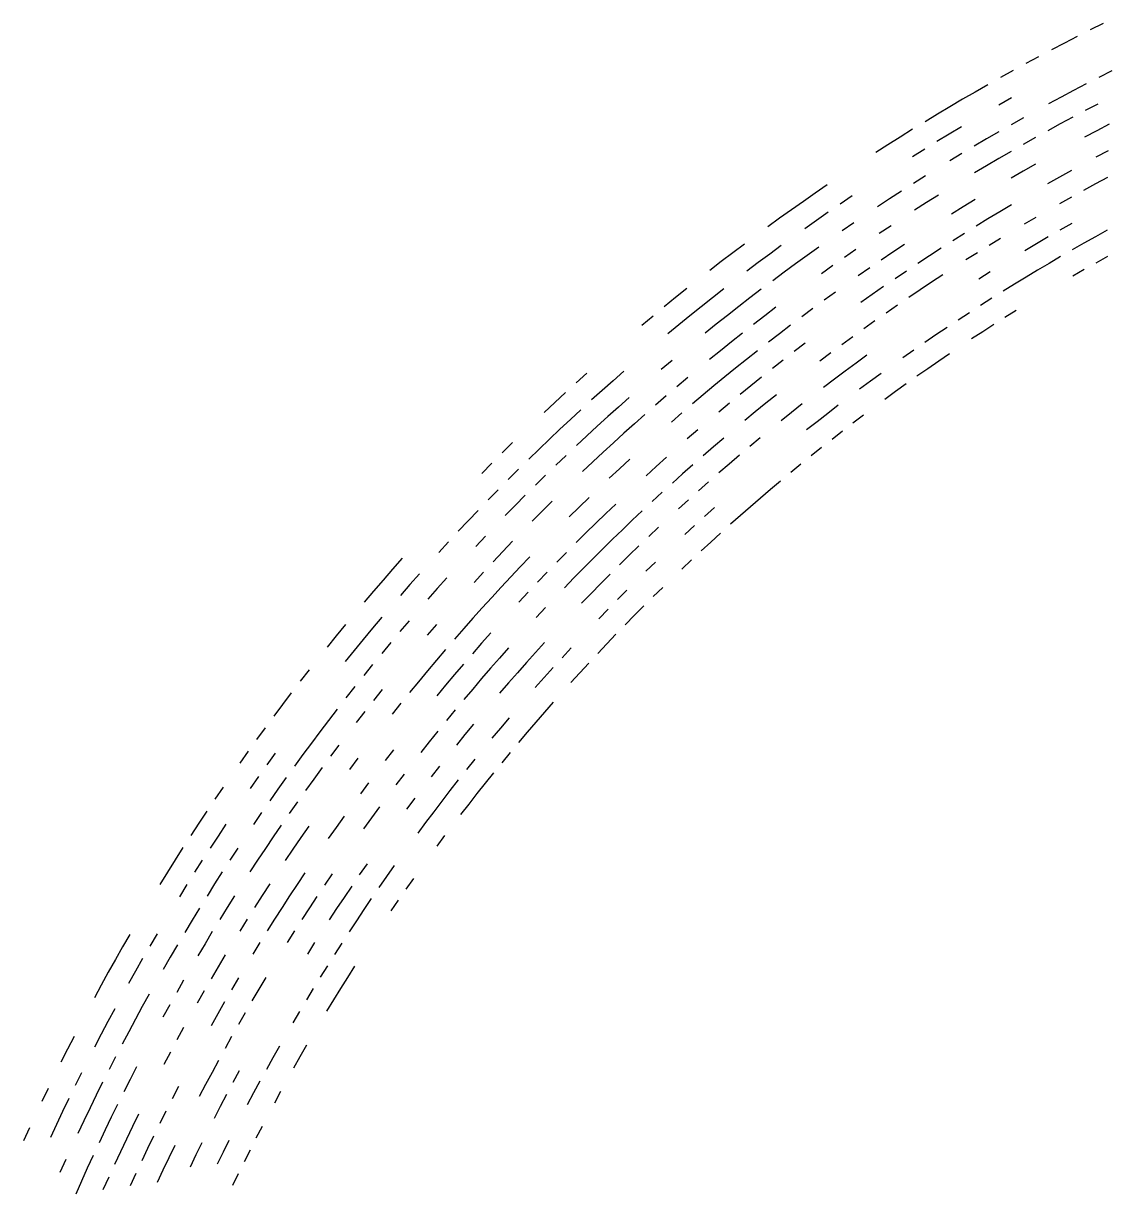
# Model space of a CAD drawing. Header units: metres. Extents: x -298 to 300, y -298 to 299.
# Drawn here: x -271.8 to -131.6, y 117.4 to 268.1 of the extents above; entities that cross this region are included whole.
import ezdxf

# ---------------------------------------------------------------- set-up
doc = ezdxf.new("R2010")
doc.units = ezdxf.units.M

msp = doc.modelspace()

# ---------------------------------------------------------------- linework, layer by layer
for p, q in [((-132.3886, 268.13672, -692.8203), (-134.06935, 267.29688, -692.8203)), ((-137.41481, 265.58557, -692.8203), (-139.07936, 264.71423, -692.8203)), ((-135.74477, 266.44653, -692.8203), (-137.41481, 265.58557, -692.8203)), ((-140.73842, 263.8324, -692.8203), (-142.39186, 262.94025, -692.8203)), ((-144.03969, 262.03772, -692.8203), (-145.68178, 261.12476, -692.8203)), ((-131.30748, 261.99048, -692.8203), (-132.94948, 261.1576, -692.8203)), ((-147.31807, 260.20166, -692.8203), (-148.9485, 259.2682, -692.8203)), ((-136.2176, 259.46106, -692.8203), (-137.84358, 258.5974, -692.8203)), ((-134.5862, 260.31445, -692.8203), (-136.2176, 259.46106, -692.8203)), ((-150.57304, 258.3246, -692.8203), (-152.1916, 257.37073, -692.8203)), ((-148.9485, 259.2682, -692.8203), (-150.57304, 258.3246, -692.8203)), ((-144.24275, 258.50293, -692.8203), (-145.8625, 257.58893, -692.8203)), ((-137.84358, 258.5974, -692.8203), (-139.46407, 257.7235, -692.8203)), ((-153.80412, 256.40674, -692.8203), (-155.41054, 255.43266, -692.8203)), ((-152.1916, 257.37073, -692.8203), (-153.80412, 256.40674, -692.8203)), ((-133.11519, 257.7082, -692.8203), (-134.73024, 256.864, -692.8203)), ((-142.6884, 255.94542, -692.8203), (-144.2921, 255.04124, -692.8203)), ((-137.94417, 255.14543, -692.8203), (-139.54298, 254.27104, -692.8203)), ((-136.33992, 256.00983, -692.8203), (-137.94417, 255.14543, -692.8203)), ((-131.64589, 255.10094, -692.8203), (-133.24458, 254.2661, -692.8203)), ((-158.60481, 253.45439, -692.8203), (-160.19252, 252.45024, -692.8203)), ((-157.01076, 254.4486, -692.8203), (-158.60481, 253.45439, -692.8203)), ((-152.28288, 253.83177, -692.8203), (-153.873, 252.86736, -692.8203)), ((-150.68666, 254.78612, -692.8203), (-152.28288, 253.83177, -692.8203)), ((-145.89003, 254.127, -692.8203), (-147.48222, 253.20274, -692.8203)), ((-141.13625, 253.38664, -692.8203), (-142.72389, 252.4923, -692.8203)), ((-133.24458, 254.2661, -692.8203), (-134.83797, 253.42125, -692.8203)), ((-160.19252, 252.45024, -692.8203), (-161.77388, 251.43614, -692.8203)), ((-155.45705, 251.89305, -692.8203), (-157.03493, 250.90874, -692.8203)), ((-147.48222, 253.20274, -692.8203), (-149.06856, 252.26854, -692.8203)), ((-150.64894, 251.32433, -692.8203), (-152.22334, 250.37022, -692.8203)), ((-145.8821, 250.67369, -692.8203), (-147.45256, 249.74956, -692.8203)), ((-144.30586, 251.58794, -692.8203), (-145.8821, 250.67369, -692.8203)), ((-131.76091, 251.6671, -692.8203), (-133.33803, 250.83159, -692.8203)), ((-147.45256, 249.74956, -692.8203), (-149.01717, 248.81554, -692.8203)), ((-142.72334, 249.04784, -692.8203), (-144.2837, 248.14354, -692.8203)), ((-141.15736, 249.94225, -692.8203), (-142.72334, 249.04784, -692.8203)), ((-136.47627, 249.13097, -692.8203), (-138.03728, 248.26598, -692.8203)), ((-168.0345, 247.28117, -692.8203), (-169.58315, 246.21794, -692.8203)), ((-155.35402, 248.4326, -692.8203), (-156.91014, 247.44902, -692.8203)), ((-138.03728, 248.26598, -692.8203), (-139.59282, 247.3911, -692.8203)), ((-133.39558, 247.40495, -692.8203), (-134.94585, 246.55931, -692.8203)), ((-131.84004, 248.24083, -692.8203), (-133.39558, 247.40495, -692.8203)), ((-169.58315, 246.21794, -692.8203), (-171.12508, 245.145, -692.8203)), ((-164.82954, 245.83995, -692.8203), (-166.3691, 244.79698, -692.8203)), ((-158.46004, 246.45573, -692.8203), (-160.00362, 245.45274, -692.8203)), ((-153.67525, 245.955, -692.8203), (-155.21584, 244.98204, -692.8203)), ((-171.12508, 245.145, -692.8203), (-172.66023, 244.06248, -692.8203)), ((-160.00362, 245.45274, -692.8203), (-161.54088, 244.44005, -692.8203)), ((-155.21584, 244.98204, -692.8203), (-156.75026, 243.9995, -692.8203)), ((-150.46712, 244.42912, -692.8203), (-151.99818, 243.47636, -692.8203)), ((-148.93007, 245.3723, -692.8203), (-150.46712, 244.42912, -692.8203)), ((-144.22594, 244.70836, -692.8203), (-145.75893, 243.79472, -692.8203)), ((-136.49074, 245.7039, -692.8203), (-138.03023, 244.83885, -692.8203)), ((-174.18849, 242.97032, -692.8203), (-175.70992, 241.86858, -692.8203)), ((-172.66023, 244.06248, -692.8203), (-174.18849, 242.97032, -692.8203)), ((-167.90205, 243.74437, -692.8203), (-169.42836, 242.68211, -692.8203)), ((-147.28615, 242.87157, -692.8203), (-148.80751, 241.93877, -692.8203)), ((-145.75893, 243.79472, -692.8203), (-147.28615, 242.87157, -692.8203)), ((-141.09267, 243.07982, -692.8203), (-142.6155, 242.18596, -692.8203)), ((-169.42836, 242.68211, -692.8203), (-170.94795, 241.61034, -692.8203)), ((-164.59608, 242.38591, -692.8203), (-166.11394, 241.34447, -692.8203)), ((-159.80037, 242.00548, -692.8203), (-161.316, 240.99413, -692.8203)), ((-136.46956, 242.28539, -692.8203), (-137.98756, 241.42058, -692.8203)), ((-131.89095, 241.41246, -692.8203), (-133.40358, 240.5764, -692.8203)), ((-150.32298, 240.99644, -692.8203), (-151.83247, 240.04466, -692.8203)), ((-145.64418, 240.36955, -692.8203), (-147.14986, 239.44719, -692.8203)), ((-139.50008, 240.54619, -692.8203), (-141.00703, 239.66234, -692.8203)), ((-134.9109, 239.73082, -692.8203), (-136.41286, 238.87584, -692.8203)), ((-133.40358, 240.5764, -692.8203), (-134.9109, 239.73082, -692.8203)), ((-180.23201, 238.50633, -692.8203), (-181.72514, 237.36674, -692.8203)), ((-178.7317, 239.63652, -692.8203), (-180.23201, 238.50633, -692.8203)), ((-175.46577, 238.33812, -692.8203), (-176.9579, 237.22856, -692.8203)), ((-173.96672, 239.43834, -692.8203), (-175.46577, 238.33812, -692.8203)), ((-169.1298, 239.23314, -692.8203), (-170.6277, 238.16331, -692.8203)), ((-164.3279, 238.9431, -692.8203), (-165.82408, 237.90343, -692.8203)), ((-159.56184, 238.56938, -692.8203), (-161.05586, 237.55968, -692.8203)), ((-158.06154, 239.56975, -692.8203), (-159.56184, 238.56938, -692.8203)), ((-153.33595, 239.08342, -692.8203), (-154.83333, 238.11278, -692.8203)), ((-148.64967, 238.51537, -692.8203), (-150.14363, 237.57408, -692.8203)), ((-141.00703, 239.66234, -692.8203), (-142.50838, 238.76909, -692.8203)), ((-181.72514, 237.36674, -692.8203), (-183.2111, 236.21782, -692.8203)), ((-176.9579, 237.22856, -692.8203), (-178.44298, 236.1096, -692.8203)), ((-172.11885, 237.08409, -692.8203), (-173.60316, 235.99559, -692.8203)), ((-170.6277, 238.16331, -692.8203), (-172.11885, 237.08409, -692.8203)), ((-167.31374, 236.85442, -692.8203), (-168.7967, 235.796, -692.8203)), ((-154.83333, 238.11278, -692.8203), (-156.32457, 237.13274, -692.8203)), ((-139.40047, 237.13762, -692.8203), (-140.886, 236.2545, -692.8203)), ((-137.90938, 238.0114, -692.8203), (-139.40047, 237.13762, -692.8203)), ((-131.86293, 238.01091, -692.8203), (-133.35414, 237.1751, -692.8203)), ((-173.60316, 235.99559, -692.8203), (-175.08058, 234.89775, -692.8203)), ((-162.54344, 236.54057, -692.8203), (-164.02461, 235.51219, -692.8203)), ((-157.80959, 236.14336, -692.8203), (-159.28838, 235.14464, -692.8203)), ((-153.11357, 235.66362, -692.8203), (-154.58946, 234.69444, -692.8203)), ((-146.97829, 236.033, -692.8203), (-148.45668, 235.10228, -692.8203)), ((-142.36592, 235.36205, -692.8203), (-143.84023, 234.46031, -692.8203)), ((-140.886, 236.2545, -692.8203), (-142.36592, 235.36205, -692.8203)), ((-134.8401, 236.32994, -692.8203), (-136.32066, 235.47545, -692.8203)), ((-186.16115, 233.89207, -692.8203), (-187.62514, 232.71538, -692.8203)), ((-181.39189, 233.84398, -692.8203), (-182.85558, 232.69725, -692.8203)), ((-176.55107, 233.7907, -692.8203), (-178.01454, 232.67442, -692.8203)), ((-160.76085, 234.1367, -692.8203), (-162.22694, 233.11955, -692.8203)), ((-156.05922, 233.71599, -692.8203), (-157.52278, 232.72838, -692.8203)), ((-154.58946, 234.69444, -692.8203), (-156.05922, 233.71599, -692.8203)), ((-143.84023, 234.46031, -692.8203), (-145.30879, 233.54942, -692.8203)), ((-187.62514, 232.71538, -692.8203), (-189.08168, 231.52953, -692.8203)), ((-182.85558, 232.69725, -692.8203), (-184.31203, 231.54143, -692.8203)), ((-178.01454, 232.67442, -692.8203), (-179.471, 231.54893, -692.8203)), ((-166.9673, 233.42754, -692.8203), (-168.42879, 232.37144, -692.8203)), ((-162.22694, 233.11955, -692.8203), (-163.68657, 232.09325, -692.8203)), ((-146.77162, 232.62926, -692.8203), (-148.22859, 231.69994, -692.8203)), ((-184.31203, 231.54143, -692.8203), (-185.76118, 230.37651, -692.8203)), ((-179.471, 231.54893, -692.8203), (-180.9203, 230.41441, -692.8203)), ((-174.66115, 231.47014, -692.8203), (-176.11012, 230.36583, -692.8203)), ((-169.88356, 231.3062, -692.8203), (-171.33159, 230.2318, -692.8203)), ((-158.98012, 231.73155, -692.8203), (-160.4311, 230.72563, -692.8203)), ((-149.6797, 230.76152, -692.8203), (-151.12483, 229.81401, -692.8203)), ((-143.64122, 231.06456, -692.8203), (-145.08846, 230.15495, -692.8203)), ((-190.53072, 230.33452, -692.8203), (-191.97224, 229.13048, -692.8203)), ((-187.20296, 229.2025, -692.8203), (-188.63731, 228.01945, -692.8203)), ((-185.76118, 230.37651, -692.8203), (-187.20296, 229.2025, -692.8203)), ((-182.36244, 229.27074, -692.8203), (-183.79738, 228.11815, -692.8203)), ((-180.9203, 230.41441, -692.8203), (-182.36244, 229.27074, -692.8203)), ((-176.11012, 230.36583, -692.8203), (-177.55208, 229.25237, -692.8203)), ((-161.87575, 229.71062, -692.8203), (-163.31395, 228.68657, -692.8203)), ((-146.52992, 229.23631, -692.8203), (-147.96559, 228.30858, -692.8203)), ((-178.98701, 228.12993, -692.8203), (-180.41484, 226.99846, -692.8203)), ((-174.20723, 228.05595, -692.8203), (-175.63472, 226.95451, -692.8203)), ((-172.77284, 229.14842, -692.8203), (-174.20723, 228.05595, -692.8203)), ((-153.99712, 227.89183, -692.8203), (-155.42412, 226.91728, -692.8203)), ((-152.56401, 228.8574, -692.8203), (-153.99712, 227.89183, -692.8203)), ((-147.96559, 228.30858, -692.8203), (-149.39534, 227.37187, -692.8203)), ((-180.41484, 226.99846, -692.8203), (-181.83553, 225.85808, -692.8203)), ((-170.88628, 226.82524, -692.8203), (-172.3061, 225.74474, -692.8203)), ((-164.74568, 227.65349, -692.8203), (-166.17091, 226.6115, -692.8203)), ((-181.83553, 225.85808, -692.8203), (-183.24898, 224.70885, -692.8203)), ((-178.46877, 224.7249, -692.8203), (-179.8752, 223.59679, -692.8203)), ((-177.05525, 225.84416, -692.8203), (-178.46877, 224.7249, -692.8203)), ((-173.71913, 224.65526, -692.8203), (-175.12526, 223.55699, -692.8203)), ((-167.58955, 225.56053, -692.8203), (-169.00151, 224.50072, -692.8203)), ((-162.90688, 225.29247, -692.8203), (-164.3173, 224.26207, -692.8203)), ((-156.84496, 225.93382, -692.8203), (-158.25957, 224.94139, -692.8203)), ((-152.23708, 225.47166, -692.8203), (-153.64891, 224.50816, -692.8203)), ((-194.29945, 223.19798, -692.8203), (-195.69588, 221.97057, -692.8203)), ((-188.05818, 224.60643, -692.8203), (-189.46364, 223.41814, -692.8203)), ((-179.8752, 223.59679, -692.8203), (-181.27449, 222.45988, -692.8203)), ((-165.7212, 223.22282, -692.8203), (-167.11855, 222.17479, -692.8203)), ((-164.3173, 224.26207, -692.8203), (-165.7212, 223.22282, -692.8203)), ((-155.05464, 223.53587, -692.8203), (-156.45424, 222.5548, -692.8203)), ((-153.64891, 224.50816, -692.8203), (-155.05464, 223.53587, -692.8203)), ((-199.06453, 222.97588, -692.8203), (-200.45952, 221.71843, -692.8203)), ((-195.69588, 221.97057, -692.8203), (-197.08452, 220.73436, -692.8203)), ((-186.0541, 222.38377, -692.8203), (-187.4456, 221.20811, -692.8203)), ((-181.27449, 222.45988, -692.8203), (-182.66661, 221.3142, -692.8203)), ((-176.52443, 222.44987, -692.8203), (-177.91658, 221.33403, -692.8203)), ((-167.11855, 222.17479, -692.8203), (-168.50923, 221.11797, -692.8203)), ((-162.4655, 221.91124, -692.8203), (-163.85469, 220.88371, -692.8203)), ((-161.0699, 222.9301, -692.8203), (-162.4655, 221.91124, -692.8203)), ((-201.8466, 220.45226, -692.8203), (-203.22566, 219.17735, -692.8203)), ((-197.08452, 220.73436, -692.8203), (-198.46541, 219.48949, -692.8203)), ((-184.0515, 220.15984, -692.8203), (-185.4291, 218.99681, -692.8203)), ((-182.66661, 221.3142, -692.8203), (-184.0515, 220.15984, -692.8203)), ((-177.91658, 221.33403, -692.8203), (-179.30171, 220.20946, -692.8203)), ((-174.58186, 220.17345, -692.8203), (-175.95976, 219.06981, -692.8203)), ((-159.2347, 220.56639, -692.8203), (-160.6155, 219.55913, -692.8203)), ((-157.84761, 221.56493, -692.8203), (-159.2347, 220.56639, -692.8203)), ((-203.22566, 219.17735, -692.8203), (-204.5967, 217.8939, -692.8203)), ((-193.63466, 219.80064, -692.8203), (-195.00975, 218.57744, -692.8203)), ((-188.8297, 220.02373, -692.8203), (-190.20628, 218.83073, -692.8203)), ((-180.67976, 219.07628, -692.8203), (-182.05061, 217.93443, -692.8203)), ((-175.95976, 219.06981, -692.8203), (-177.3307, 217.95763, -692.8203)), ((-171.27052, 218.97832, -692.8203), (-172.641, 217.8955, -692.8203)), ((-166.61345, 218.80247, -692.8203), (-167.98296, 217.74895, -692.8203)), ((-199.8384, 218.23595, -692.8203), (-201.2035, 216.97386, -692.8203)), ((-196.37709, 217.34569, -692.8203), (-197.73668, 216.10533, -692.8203)), ((-195.00975, 218.57744, -692.8203), (-196.37709, 217.34569, -692.8203)), ((-191.57536, 217.62907, -692.8203), (-192.93684, 216.41887, -692.8203)), ((-186.7993, 217.82512, -692.8203), (-188.16212, 216.64488, -692.8203)), ((-177.3307, 217.95763, -692.8203), (-178.6946, 216.83678, -692.8203)), ((-172.641, 217.8955, -692.8203), (-174.00465, 216.80418, -692.8203)), ((-167.98296, 217.74895, -692.8203), (-169.34578, 216.68681, -692.8203)), ((-163.35793, 217.51866, -692.8203), (-164.71944, 216.48558, -692.8203)), ((-202.5606, 215.70323, -692.8203), (-203.90968, 214.42412, -692.8203)), ((-201.2035, 216.97386, -692.8203), (-202.5606, 215.70323, -692.8203)), ((-197.73668, 216.10533, -692.8203), (-199.08842, 214.85643, -692.8203)), ((-192.93684, 216.41887, -692.8203), (-194.29066, 215.20012, -692.8203)), ((-184.77065, 215.62498, -692.8203), (-186.11967, 214.45757, -692.8203)), ((-169.34578, 216.68681, -692.8203), (-170.70192, 215.6162, -692.8203)), ((-203.90968, 214.42412, -692.8203), (-205.25069, 213.13652, -692.8203)), ((-199.08842, 214.85643, -692.8203), (-200.43227, 213.59917, -692.8203)), ((-194.29066, 215.20012, -692.8203), (-195.6368, 213.97295, -692.8203)), ((-181.40114, 214.56969, -692.8203), (-182.7436, 213.42339, -692.8203)), ((-176.7112, 214.59587, -692.8203), (-178.05397, 213.47905, -692.8203)), ((-166.07442, 215.44402, -692.8203), (-167.42284, 214.3939, -692.8203)), ((-208.6609, 213.99217, -692.8203), (-209.99919, 212.67467, -692.8203)), ((-205.25069, 213.13652, -692.8203), (-206.58357, 211.84056, -692.8203)), ((-196.9752, 212.73729, -692.8203), (-198.3058, 211.49333, -692.8203)), ((-195.6368, 213.97295, -692.8203), (-196.9752, 212.73729, -692.8203)), ((-182.7436, 213.42339, -692.8203), (-184.07887, 212.26872, -692.8203)), ((-168.7646, 213.33543, -692.8203), (-170.09969, 212.26854, -692.8203)), ((-211.32918, 211.34886, -692.8203), (-212.65074, 210.0147, -692.8203)), ((-201.7682, 212.33348, -692.8203), (-203.09612, 211.05937, -692.8203)), ((-198.3058, 211.49333, -692.8203), (-199.6285, 210.24101, -692.8203)), ((-193.5384, 211.83916, -692.8203), (-194.86342, 210.6168, -692.8203)), ((-188.79561, 212.0974, -692.8203), (-190.12236, 210.90477, -692.8203)), ((-185.40688, 211.1057, -692.8203), (-186.7275, 209.93437, -692.8203)), ((-180.71834, 211.2202, -692.8203), (-182.03981, 210.07835, -692.8203)), ((-179.38972, 212.3538, -692.8203), (-180.71834, 211.2202, -692.8203)), ((-171.428, 211.19322, -692.8203), (-172.74953, 210.10966, -692.8203)), ((-207.90828, 210.5363, -692.8203), (-209.22475, 209.22374, -692.8203)), ((-204.41597, 209.77696, -692.8203), (-205.72777, 208.48637, -692.8203)), ((-194.86342, 210.6168, -692.8203), (-196.18071, 209.3861, -692.8203)), ((-190.12236, 210.90477, -692.8203), (-191.4416, 209.70384, -692.8203)), ((-186.7275, 209.93437, -692.8203), (-188.0407, 208.75475, -692.8203)), ((-183.35402, 208.92815, -692.8203), (-184.66103, 207.76976, -692.8203)), ((-174.06422, 209.0178, -692.8203), (-175.372, 207.91771, -692.8203)), ((-210.53294, 207.90294, -692.8203), (-211.83278, 206.57396, -692.8203)), ((-207.03142, 207.18755, -692.8203), (-208.32683, 205.88054, -692.8203)), ((-198.79195, 206.90007, -692.8203), (-200.08577, 205.64476, -692.8203)), ((-189.34645, 207.56694, -692.8203), (-190.64473, 206.37096, -692.8203)), ((-185.96068, 206.6032, -692.8203), (-187.25294, 205.42851, -692.8203)), ((-176.67284, 206.80943, -692.8203), (-177.96666, 205.69304, -692.8203)), ((-175.372, 207.91771, -692.8203), (-176.67284, 206.80943, -692.8203)), ((-213.12425, 205.2368, -692.8203), (-214.40724, 203.89165, -692.8203)), ((-208.32683, 205.88054, -692.8203), (-209.61403, 204.56548, -692.8203)), ((-204.8398, 205.14952, -692.8203), (-206.12248, 203.85631, -692.8203)), ((-203.54903, 206.43462, -692.8203), (-204.8398, 205.14952, -692.8203)), ((-200.08577, 205.64476, -692.8203), (-201.37166, 204.38145, -692.8203)), ((-195.35359, 206.05174, -692.8203), (-196.64217, 204.8181, -692.8203)), ((-191.93544, 205.16685, -692.8203), (-193.21852, 203.9547, -692.8203)), ((-182.5962, 205.60362, -692.8203), (-183.88234, 204.45012, -692.8203)), ((-177.96666, 205.69304, -692.8203), (-179.25343, 204.56859, -692.8203)), ((-214.40724, 203.89165, -692.8203), (-215.68178, 202.53844, -692.8203)), ((-197.92299, 203.5764, -692.8203), (-199.1959, 202.32664, -692.8203)), ((-196.64217, 204.8181, -692.8203), (-197.92299, 203.5764, -692.8203)), ((-193.21852, 203.9547, -692.8203), (-194.494, 202.73448, -692.8203)), ((-179.25343, 204.56859, -692.8203), (-180.5331, 203.43602, -692.8203)), ((-199.1959, 202.32664, -692.8203), (-200.46095, 201.06902, -692.8203)), ((-194.494, 202.73448, -692.8203), (-195.76173, 201.50633, -692.8203)), ((-189.81523, 203.05492, -692.8203), (-191.08513, 201.85612, -692.8203)), ((-185.16115, 203.2885, -692.8203), (-186.4326, 202.11888, -692.8203)), ((-181.80562, 202.29546, -692.8203), (-183.07094, 201.14696, -692.8203)), ((-216.94777, 201.17729, -692.8203), (-218.20515, 199.80815, -692.8203)), ((-212.16344, 201.91124, -692.8203), (-213.42555, 200.57213, -692.8203)), ((-208.66331, 201.24596, -692.8203), (-209.92134, 199.92894, -692.8203)), ((-195.76173, 201.50633, -692.8203), (-197.02174, 200.27025, -692.8203)), ((-192.34743, 200.64934, -692.8203), (-193.60213, 199.43468, -692.8203)), ((-183.07094, 201.14696, -692.8203), (-184.329, 199.99052, -692.8203)), ((-222.916, 199.04832, -692.8203), (-224.15996, 197.64171, -692.8203)), ((-209.92134, 199.92894, -692.8203), (-211.17104, 198.60399, -692.8203)), ((-206.43504, 199.24815, -692.8203), (-207.68056, 197.94511, -692.8203)), ((-201.7181, 199.80339, -692.8203), (-202.96724, 198.52995, -692.8203)), ((-198.27394, 199.02629, -692.8203), (-199.51826, 197.77446, -692.8203)), ((-197.02174, 200.27025, -692.8203), (-198.27394, 199.02629, -692.8203)), ((-193.60213, 199.43468, -692.8203), (-194.84914, 198.2122, -692.8203)), ((-224.15996, 197.64171, -692.8203), (-225.39503, 196.22734, -692.8203)), ((-207.68056, 197.94511, -692.8203), (-208.91786, 196.63432, -692.8203)), ((-199.51826, 197.77446, -692.8203), (-200.75468, 196.51488, -692.8203)), ((-190.20247, 198.5626, -692.8203), (-191.4441, 197.3615, -692.8203)), ((-185.57973, 198.82628, -692.8203), (-186.82314, 197.65416, -692.8203)), ((-225.39503, 196.22734, -692.8203), (-226.6212, 194.80522, -692.8203)), ((-220.69398, 197.0465, -692.8203), (-221.92534, 195.65398, -692.8203)), ((-217.16106, 196.5078, -692.8203), (-218.38911, 195.1375, -692.8203)), ((-212.41243, 197.27122, -692.8203), (-213.64537, 195.93071, -692.8203)), ((-208.91786, 196.63432, -692.8203), (-210.14693, 195.31572, -692.8203)), ((-204.20833, 197.2487, -692.8203), (-205.44136, 195.9597, -692.8203)), ((-200.75468, 196.51488, -692.8203), (-201.98317, 195.24754, -692.8203)), ((-196.08846, 196.98192, -692.8203), (-197.31999, 195.74388, -692.8203)), ((-226.6212, 194.80522, -692.8203), (-227.8384, 193.37547, -692.8203)), ((-221.92534, 195.65398, -692.8203), (-223.1479, 194.25377, -692.8203)), ((-218.38911, 195.1375, -692.8203), (-219.60847, 193.7595, -692.8203)), ((-210.14693, 195.31572, -692.8203), (-211.36763, 193.98949, -692.8203)), ((-206.66621, 194.66295, -692.8203), (-207.88289, 193.35863, -692.8203)), ((-198.54372, 194.49815, -692.8203), (-199.75954, 193.2448, -692.8203)), ((-197.31999, 195.74388, -692.8203), (-198.54372, 194.49815, -692.8203)), ((-193.90456, 194.93596, -692.8203), (-195.12325, 193.71172, -692.8203)), ((-189.28767, 195.2866, -692.8203), (-190.50874, 194.0913, -692.8203)), ((-211.36763, 193.98949, -692.8203), (-212.57997, 192.65562, -692.8203)), ((-212.57997, 192.65562, -692.8203), (-213.78389, 191.3142, -692.8203)), ((-204.41609, 192.68993, -692.8203), (-205.62044, 191.39977, -692.8203)), ((-196.33424, 192.47984, -692.8203), (-197.53749, 191.24034, -692.8203)), ((-192.92812, 191.67784, -692.8203), (-194.12639, 190.45982, -692.8203)), ((-191.72221, 192.88841, -692.8203), (-192.92812, 191.67784, -692.8203)), ((-230.24568, 190.49321, -692.8203), (-231.43568, 189.04082, -692.8203)), ((-226.76234, 190.00761, -692.8203), (-227.9493, 188.5772, -692.8203)), ((-225.56645, 191.43053, -692.8203), (-226.76234, 190.00761, -692.8203)), ((-222.02113, 190.98076, -692.8203), (-223.21431, 189.58006, -692.8203)), ((-218.49208, 190.49211, -692.8203), (-219.68227, 189.11363, -692.8203)), ((-214.97932, 189.9652, -692.8203), (-216.16628, 188.60875, -692.8203)), ((-213.78389, 191.3142, -692.8203), (-214.97932, 189.9652, -692.8203)), ((-231.43568, 189.04082, -692.8203), (-232.6165, 187.58098, -692.8203)), ((-227.9493, 188.5772, -692.8203), (-229.12718, 187.13939, -692.8203)), ((-211.48341, 189.40001, -692.8203), (-212.66689, 188.06554, -692.8203)), ((-195.31697, 189.23424, -692.8203), (-196.4998, 188.00127, -692.8203)), ((-229.12718, 187.13939, -692.8203), (-230.29604, 185.6942, -692.8203)), ((-224.3986, 188.17198, -692.8203), (-225.57405, 186.75645, -692.8203)), ((-217.34468, 187.24492, -692.8203), (-218.51445, 185.8737, -692.8203)), ((-212.66689, 188.06554, -692.8203), (-213.84193, 186.72368, -692.8203)), ((-209.1844, 187.48418, -692.8203), (-210.35588, 186.16417, -692.8203)), ((-204.54341, 188.15575, -692.8203), (-205.7192, 186.86485, -692.8203)), ((-201.09999, 187.47704, -692.8203), (-202.27165, 186.20775, -692.8203)), ((-196.4998, 188.00127, -692.8203), (-197.67482, 186.76085, -692.8203)), ((-218.51445, 185.8737, -692.8203), (-219.67558, 184.49516, -692.8203)), ((-210.35588, 186.16417, -692.8203), (-211.51906, 184.8369, -692.8203)), ((-206.88686, 185.56664, -692.8203), (-208.04637, 184.2611, -692.8203)), ((-205.7192, 186.86485, -692.8203), (-206.88686, 185.56664, -692.8203)), ((-198.84206, 185.51317, -692.8203), (-200.00142, 184.2581, -692.8203)), ((-234.95052, 184.6392, -692.8203), (-236.10356, 183.15746, -692.8203)), ((-226.74055, 185.33354, -692.8203), (-227.89812, 183.90343, -692.8203)), ((-219.67558, 184.49516, -692.8203), (-220.82802, 183.10936, -692.8203)), ((-216.16661, 184.01793, -692.8203), (-217.31612, 182.65422, -692.8203)), ((-215.00853, 185.3745, -692.8203), (-216.16661, 184.01793, -692.8203)), ((-211.51906, 184.8369, -692.8203), (-212.67384, 183.5023, -692.8203)), ((-208.04637, 184.2611, -692.8203), (-209.19762, 182.94835, -692.8203)), ((-203.43529, 184.9312, -692.8203), (-204.59084, 183.64732, -692.8203)), ((-200.00142, 184.2581, -692.8203), (-201.15285, 182.99583, -692.8203)), ((-229.04665, 182.46605, -692.8203), (-230.18611, 181.02147, -692.8203)), ((-220.82802, 183.10936, -692.8203), (-221.97176, 181.71642, -692.8203)), ((-217.31612, 182.65422, -692.8203), (-218.45705, 181.28331, -692.8203)), ((-212.67384, 183.5023, -692.8203), (-213.8202, 182.1605, -692.8203)), ((-209.19762, 182.94835, -692.8203), (-210.34059, 181.62834, -692.8203)), ((-204.59084, 183.64732, -692.8203), (-205.73833, 182.35631, -692.8203)), ((-237.24727, 181.66844, -692.8203), (-238.3816, 180.17229, -692.8203)), ((-225.50179, 182.11064, -692.8203), (-226.63908, 180.68834, -692.8203)), ((-213.8202, 182.1605, -692.8203), (-214.95808, 180.81151, -692.8203)), ((-238.3816, 180.17229, -692.8203), (-239.50652, 178.66905, -692.8203)), ((-231.31642, 179.56981, -692.8203), (-232.43764, 178.11107, -692.8203)), ((-223.10664, 180.31627, -692.8203), (-224.23271, 178.90904, -692.8203)), ((-216.08748, 179.45543, -692.8203), (-217.20833, 178.09227, -692.8203)), ((-203.43175, 180.44975, -692.8203), (-204.55916, 179.166, -692.8203)), ((-232.43764, 178.11107, -692.8203), (-233.54964, 176.64531, -692.8203)), ((-227.76741, 179.2589, -692.8203), (-228.88673, 177.8225, -692.8203)), ((-209.1317, 178.44029, -692.8203), (-210.24632, 177.12083, -692.8203)), ((-204.55916, 179.166, -692.8203), (-205.67842, 177.87529, -692.8203)), ((-240.62196, 177.15886, -692.8203), (-241.72786, 175.64165, -692.8203)), ((-233.54964, 176.64531, -692.8203), (-234.65236, 175.17265, -692.8203)), ((-218.32057, 176.72221, -692.8203), (-219.42415, 175.34508, -692.8203)), ((-213.71935, 177.62584, -692.8203), (-214.82872, 176.27763, -692.8203)), ((-210.24632, 177.12083, -692.8203), (-211.35262, 175.79442, -692.8203)), ((-206.7896, 176.5775, -692.8203), (-207.89256, 175.27281, -692.8203)), ((-205.67842, 177.87529, -692.8203), (-206.7896, 176.5775, -692.8203)), ((-234.65236, 175.17265, -692.8203), (-235.74586, 173.6931, -692.8203)), ((-231.09816, 174.9287, -692.8203), (-232.19017, 173.47142, -692.8203)), ((-219.42415, 175.34508, -692.8203), (-220.51906, 173.96117, -692.8203)), ((-214.82872, 176.27763, -692.8203), (-215.92958, 174.92247, -692.8203)), ((-242.82417, 174.11754, -692.8203), (-243.9109, 172.5866, -692.8203)), ((-239.31483, 173.87474, -692.8203), (-240.40004, 172.36595, -692.8203)), ((-235.74586, 173.6931, -692.8203), (-236.82997, 172.20671, -692.8203)), ((-224.03102, 174.32286, -692.8203), (-225.1194, 172.91002, -692.8203)), ((-208.98729, 173.96129, -692.8203), (-210.07375, 172.64287, -692.8203)), ((-233.273, 172.00737, -692.8203), (-234.3466, 170.53654, -692.8203)), ((-228.64784, 173.21043, -692.8203), (-229.72914, 171.76866, -692.8203)), ((-218.1057, 172.19164, -692.8203), (-219.1808, 170.81602, -692.8203)), ((-213.54005, 173.12096, -692.8203), (-214.62111, 171.77397, -692.8203)), ((-241.47572, 170.85039, -692.8203), (-242.54182, 169.32811, -692.8203)), ((-237.90474, 170.71355, -692.8203), (-238.97011, 169.21367, -692.8203)), ((-234.3466, 170.53654, -692.8203), (-235.4109, 169.05907, -692.8203)), ((-222.68263, 171.17278, -692.8203), (-223.75124, 169.76842, -692.8203)), ((-215.69368, 170.42027, -692.8203), (-216.7577, 169.05986, -692.8203)), ((-211.1519, 171.31767, -692.8203), (-212.2217, 169.98576, -692.8203)), ((-246.05534, 169.50438, -692.8203), (-247.11299, 167.9533, -692.8203)), ((-238.97011, 169.21367, -692.8203), (-240.02602, 167.7072, -692.8203)), ((-227.2694, 170.06395, -692.8203), (-228.33092, 168.6309, -692.8203)), ((-216.7577, 169.05986, -692.8203), (-217.81319, 167.6928, -692.8203)), ((-212.2217, 169.98576, -692.8203), (-213.28307, 168.64714, -692.8203)), ((-236.46593, 167.57487, -692.8203), (-237.51158, 166.08415, -692.8203)), ((-221.30495, 168.04472, -692.8203), (-222.35393, 166.64915, -692.8203)), ((-217.81319, 167.6928, -692.8203), (-218.86, 166.31914, -692.8203)), ((-213.28307, 168.64714, -692.8203), (-214.33601, 167.30186, -692.8203)), ((-248.16084, 166.39555, -692.8203), (-249.19893, 164.83128, -692.8203)), ((-241.0724, 166.19408, -692.8203), (-242.10927, 164.67442, -692.8203)), ((-225.86183, 166.93987, -692.8203), (-226.90376, 165.51573, -692.8203)), ((-218.86, 166.31914, -692.8203), (-219.89815, 164.93895, -692.8203)), ((-214.33601, 167.30186, -692.8203), (-215.38045, 165.95006, -692.8203)), ((-249.19893, 164.83128, -692.8203), (-250.2271, 163.2606, -692.8203)), ((-245.68251, 164.7216, -692.8203), (-246.71, 163.17308, -692.8203)), ((-238.54784, 164.5869, -692.8203), (-239.57466, 163.08311, -692.8203)), ((-234.99825, 164.45946, -692.8203), (-236.02437, 162.97801, -692.8203)), ((-230.4268, 165.74492, -692.8203), (-231.46107, 164.2921, -692.8203)), ((-226.90376, 165.51573, -692.8203), (-227.93666, 164.08507, -692.8203)), ((-219.89815, 164.93895, -692.8203), (-220.92763, 163.55229, -692.8203)), ((-246.71, 163.17308, -692.8203), (-247.72774, 161.61815, -692.8203)), ((-239.57466, 163.08311, -692.8203), (-240.592, 161.57298, -692.8203)), ((-236.02437, 162.97801, -692.8203), (-237.04112, 161.49016, -692.8203)), ((-231.46107, 164.2921, -692.8203), (-232.48622, 162.83287, -692.8203)), ((-217.44374, 163.22691, -692.8203), (-218.46251, 161.8557, -692.8203)), ((-251.24538, 161.68346, -692.8203), (-252.25374, 160.09996, -692.8203)), ((-244.15422, 161.61583, -692.8203), (-245.16225, 160.07701, -692.8203)), ((-240.592, 161.57298, -692.8203), (-241.59981, 160.0565, -692.8203)), ((-237.04112, 161.49016, -692.8203), (-238.04851, 159.99596, -692.8203)), ((-252.25374, 160.09996, -692.8203), (-253.25209, 158.51018, -692.8203)), ((-248.73567, 160.05681, -692.8203), (-249.73378, 158.48924, -692.8203)), ((-241.59981, 160.0565, -692.8203), (-242.59807, 158.53374, -692.8203)), ((-253.25209, 158.51018, -692.8203), (-254.24046, 156.91417, -692.8203)), ((-246.16054, 158.53185, -692.8203), (-247.14912, 156.98051, -692.8203)), ((-235.50624, 158.41704, -692.8203), (-236.49434, 156.93254, -692.8203)), ((-227.4659, 159.57414, -692.8203), (-228.4615, 158.14012, -692.8203)), ((-223.96342, 159.35393, -692.8203), (-224.95766, 157.94194, -692.8203)), ((-250.722, 156.91545, -692.8203), (-251.7003, 155.3355, -692.8203)), ((-247.14912, 156.98051, -692.8203), (-248.12788, 155.42296, -692.8203)), ((-240.03499, 156.98875, -692.8203), (-241.01399, 155.47594, -692.8203)), ((-236.49434, 156.93254, -692.8203), (-237.47307, 155.44194, -692.8203)), ((-231.9778, 158.29851, -692.8203), (-232.96523, 156.83617, -692.8203)), ((-224.95766, 157.94194, -692.8203), (-225.94301, 156.52367, -692.8203)), ((-221.46675, 157.70415, -692.8203), (-222.4507, 156.30785, -692.8203)), ((-244.56578, 155.46959, -692.8203), (-245.53511, 153.92833, -692.8203)), ((-241.01399, 155.47594, -692.8203), (-241.98347, 153.95695, -692.8203)), ((-237.47307, 155.44194, -692.8203), (-238.44243, 153.94518, -692.8203)), ((-233.94344, 155.36772, -692.8203), (-234.91237, 153.89317, -692.8203)), ((-229.44798, 156.69987, -692.8203), (-230.42543, 155.25346, -692.8203)), ((-249.09688, 153.85936, -692.8203), (-250.05602, 152.28966, -692.8203)), ((-245.53511, 153.92833, -692.8203), (-246.49477, 152.38103, -692.8203)), ((-238.44243, 153.94518, -692.8203), (-239.40233, 152.44237, -692.8203)), ((-234.91237, 153.89317, -692.8203), (-235.87206, 152.41252, -692.8203)), ((-231.39375, 153.80101, -692.8203), (-232.35292, 152.34245, -692.8203)), ((-230.42543, 155.25346, -692.8203), (-231.39375, 153.80101, -692.8203)), ((-226.91942, 155.09929, -692.8203), (-227.88686, 153.66881, -692.8203)), ((-223.42583, 154.90538, -692.8203), (-224.3921, 153.49681, -692.8203)), ((-250.05602, 152.28966, -692.8203), (-251.00526, 150.71404, -692.8203)), ((-242.94337, 152.43193, -692.8203), (-243.89366, 150.90092, -692.8203)), ((-239.40233, 152.44237, -692.8203), (-240.35277, 150.93364, -692.8203)), ((-227.88686, 153.66881, -692.8203), (-228.84529, 152.23228, -692.8203)), ((-247.44466, 150.82768, -692.8203), (-248.38478, 149.26848, -692.8203)), ((-236.82237, 150.92589, -692.8203), (-237.76332, 149.4334, -692.8203)), ((-228.84529, 152.23228, -692.8203), (-229.79463, 150.78978, -692.8203)), ((-258.0929, 150.46916, -692.8203), (-259.03058, 148.843, -692.8203)), ((-254.57533, 150.55931, -692.8203), (-255.5136, 148.9553, -692.8203)), ((-248.38478, 149.26848, -692.8203), (-249.31505, 147.70341, -692.8203)), ((-241.29372, 149.41893, -692.8203), (-242.22508, 147.89836, -692.8203)), ((-234.2436, 149.40752, -692.8203), (-235.1751, 147.9312, -692.8203)), ((-230.73491, 149.34142, -692.8203), (-231.66603, 147.88713, -692.8203)), ((-259.03058, 148.843, -692.8203), (-259.958, 147.21092, -692.8203)), ((-251.94456, 149.13243, -692.8203), (-252.87392, 147.54503, -692.8203)), ((-245.76527, 147.82121, -692.8203), (-246.68651, 146.27263, -692.8203)), ((-259.958, 147.21092, -692.8203), (-260.87515, 145.5731, -692.8203)), ((-256.44174, 147.3455, -692.8203), (-257.35977, 145.72984, -692.8203)), ((-252.87392, 147.54503, -692.8203), (-253.79326, 145.95183, -692.8203)), ((-246.68651, 146.27263, -692.8203), (-247.59798, 144.7183, -692.8203)), ((-232.58803, 146.42705, -692.8203), (-233.50081, 144.96123, -692.8203)), ((-229.08965, 146.36485, -692.8203), (-230.00209, 144.921, -692.8203)), ((-260.87515, 145.5731, -692.8203), (-261.782, 143.92961, -692.8203)), ((-257.35977, 145.72984, -692.8203), (-258.26758, 144.10857, -692.8203)), ((-244.0591, 144.83989, -692.8203), (-244.96162, 143.30211, -692.8203)), ((-240.52968, 144.92082, -692.8203), (-241.43279, 143.4052, -692.8203)), ((-230.00209, 144.921, -692.8203), (-230.90547, 143.47142, -692.8203)), ((-261.782, 143.92961, -692.8203), (-262.67847, 142.28044, -692.8203)), ((-251.14601, 144.5559, -692.8203), (-252.04659, 142.97362, -692.8203)), ((-241.43279, 143.4052, -692.8203), (-242.32634, 141.8839, -692.8203)), ((-234.40431, 143.48973, -692.8203), (-235.2986, 142.01256, -692.8203)), ((-230.90547, 143.47142, -692.8203), (-231.7997, 142.01628, -692.8203)), ((-255.60179, 142.74828, -692.8203), (-256.4909, 141.13805, -692.8203)), ((-248.49968, 143.15831, -692.8203), (-249.39156, 141.59264, -692.8203)), ((-245.85445, 141.75865, -692.8203), (-246.73756, 140.2097, -692.8203)), ((-231.7997, 142.01628, -692.8203), (-232.68477, 140.55553, -692.8203)), ((-260.05258, 140.84898, -692.8203), (-260.92966, 139.21092, -692.8203)), ((-256.4909, 141.13805, -692.8203), (-257.3699, 139.52232, -692.8203)), ((-252.93721, 141.38573, -692.8203), (-253.81783, 139.79234, -692.8203)), ((-243.21034, 140.35704, -692.8203), (-244.0847, 138.82469, -692.8203)), ((-236.18355, 140.52989, -692.8203), (-237.05916, 139.04161, -692.8203)), ((-260.92966, 139.21092, -692.8203), (-261.79642, 137.56737, -692.8203)), ((-257.3699, 139.52232, -692.8203), (-258.23868, 137.90111, -692.8203)), ((-246.73756, 140.2097, -692.8203), (-247.61092, 138.6552, -692.8203)), ((-265.30548, 137.29973, -692.8203), (-266.1602, 135.62859, -692.8203)), ((-261.79642, 137.56737, -692.8203), (-262.65283, 135.91838, -692.8203)), ((-258.23868, 137.90111, -692.8203), (-259.0973, 136.27446, -692.8203)), ((-251.14565, 138.44481, -692.8203), (-252.0078, 136.86266, -692.8203)), ((-244.94942, 137.28697, -692.8203), (-245.80446, 135.74376, -692.8203)), ((-238.78221, 136.04881, -692.8203), (-239.6296, 134.54442, -692.8203)), ((-235.28456, 136.14037, -692.8203), (-236.13258, 134.65788, -692.8203)), ((-266.1602, 135.62859, -692.8203), (-267.0044, 133.9522, -692.8203)), ((-259.94565, 134.6425, -692.8203), (-260.7837, 133.00523, -692.8203)), ((-252.86, 135.27519, -692.8203), (-253.70222, 133.68242, -692.8203)), ((-246.64973, 134.1953, -692.8203), (-247.4853, 132.64146, -692.8203)), ((-239.6296, 134.54442, -692.8203), (-240.46748, 133.03471, -692.8203)), ((-236.13258, 134.65788, -692.8203), (-236.9713, 133.17015, -692.8203)), ((-257.23956, 133.36436, -692.8203), (-258.06967, 131.74413, -692.8203)), ((-243.9723, 132.8585, -692.8203), (-244.79948, 131.32164, -692.8203)), ((-264.33447, 132.60454, -692.8203), (-265.15964, 130.9398, -692.8203)), ((-261.61145, 131.36278, -692.8203), (-262.4289, 129.71513, -692.8203)), ((-258.06967, 131.74413, -692.8203), (-258.88956, 130.1187, -692.8203)), ((-247.4853, 132.64146, -692.8203), (-248.31105, 131.0825, -692.8203)), ((-241.29588, 131.51976, -692.8203), (-242.11473, 129.99974, -692.8203)), ((-268.66107, 130.5836, -692.8203), (-269.4735, 128.89165, -692.8203)), ((-262.4289, 129.71513, -692.8203), (-263.23593, 128.06242, -692.8203)), ((-251.83018, 130.80241, -692.8203), (-252.6443, 129.21623, -692.8203)), ((-248.31105, 131.0825, -692.8203), (-249.127, 129.51842, -692.8203)), ((-245.61702, 129.77953, -692.8203), (-246.42482, 128.2324, -692.8203)), ((-242.11473, 129.99974, -692.8203), (-242.92403, 128.47453, -692.8203)), ((-238.6205, 130.17906, -692.8203), (-239.43098, 128.67577, -692.8203)), ((-265.97433, 129.26988, -692.8203), (-266.7785, 127.59496, -692.8203)), ((-259.6992, 128.4882, -692.8203), (-260.49857, 126.85265, -692.8203)), ((-246.42482, 128.2324, -692.8203), (-247.22292, 126.68023, -692.8203)), ((-266.7785, 127.59496, -692.8203), (-267.5721, 125.91497, -692.8203)), ((-263.23593, 128.06242, -692.8203), (-264.03253, 126.40472, -692.8203)), ((-260.49857, 126.85265, -692.8203), (-261.28766, 125.21215, -692.8203)), ((-256.97034, 127.259514, -692.8203), (-257.7621, 125.641106, -692.8203)), ((-253.44838, 127.62499, -692.8203), (-254.24251, 126.02868, -692.8203)), ((-271.06635, 125.492546, -692.8203), (-271.8467, 123.785576, -692.8203)), ((-267.5721, 125.91497, -692.8203), (-268.35513, 124.230095, -692.8203)), ((-264.03253, 126.40472, -692.8203), (-264.81873, 124.74206, -692.8203)), ((-261.28766, 125.21215, -692.8203), (-262.0664, 123.566765, -692.8203)), ((-257.7621, 125.641106, -692.8203), (-258.5436, 124.017815, -692.8203)), ((-241.02351, 125.65423, -692.8203), (-241.8055, 124.13604, -692.8203)), ((-258.5436, 124.017815, -692.8203), (-259.3149, 122.38964, -692.8203)), ((-255.02657, 124.42748, -692.8203), (-255.80049, 122.8214, -692.8203)), ((-245.29405, 123.86901, -692.8203), (-246.06471, 122.32409, -692.8203)), ((-259.3149, 122.38964, -692.8203), (-260.07596, 120.75671, -692.8203)), ((-255.80049, 122.8214, -692.8203), (-256.56433, 121.2105, -692.8203)), ((-252.29195, 123.211784, -692.8203), (-253.0583, 121.62292, -692.8203)), ((-248.78969, 123.56097, -692.8203), (-249.5583, 121.99407, -692.8203)), ((-246.06471, 122.32409, -692.8203), (-246.82564, 120.774284, -692.8203)), ((-242.5779, 122.61297, -692.8203), (-243.34071, 121.085075, -692.8203)), ((-266.35968, 121.40203, -692.8203), (-267.11438, 119.72491, -692.8203)), ((-262.8348, 121.9165, -692.8203), (-263.5928, 120.26147, -692.8203)), ((-253.0583, 121.62292, -692.8203), (-253.81468, 120.02929, -692.8203)), ((-249.5583, 121.99407, -692.8203), (-250.3171, 120.42242, -692.8203)), ((-263.5928, 120.26147, -692.8203), (-264.3404, 118.60168, -692.8203)), ((-260.82672, 119.11901, -692.8203), (-261.56717, 117.47668, -692.8203)), ((-257.31802, 119.59484, -692.8203), (-258.06155, 117.97454, -692.8203)), ((-253.81468, 120.02929, -692.8203), (-254.56102, 118.43096, -692.8203)), ((-244.09392, 119.55248, -692.8203), (-244.83748, 118.01513, -692.8203)), ((-264.3404, 118.60168, -692.8203), (-265.0775, 116.93731, -692.8203))]:
    msp.add_line(p, q)

doc.saveas('drawing.dxf')
